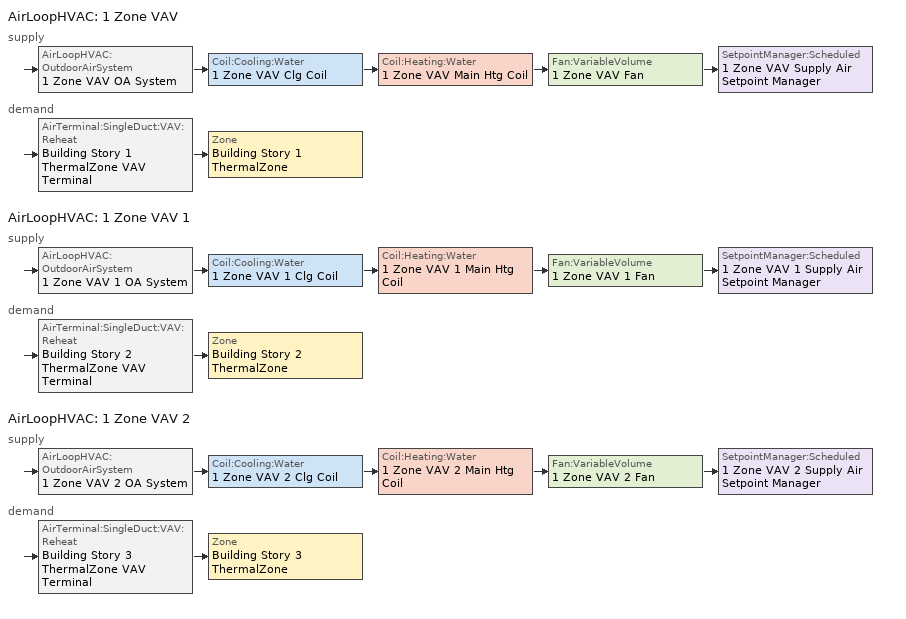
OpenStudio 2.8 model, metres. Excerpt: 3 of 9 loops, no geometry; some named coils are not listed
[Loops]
AirLoopHVAC '1 Zone VAV'
 supply: AirLoopHVAC:OutdoorAirSystem '1 Zone VAV OA System' > Coil:Cooling:Water '1 Zone VAV Clg Coil' > Coil:Heating:Water '1 Zone VAV Main Htg Coil' > Fan:VariableVolume '1 Zone VAV Fan' > SetpointManager:Scheduled '1 Zone VAV Supply Air Setpoint Manager'
 demand: AirTerminal:SingleDuct:VAV:Reheat 'Building Story 1 ThermalZone VAV Terminal' > Zone 'Building Story 1 ThermalZone'
AirLoopHVAC '1 Zone VAV 1'
 supply: AirLoopHVAC:OutdoorAirSystem '1 Zone VAV 1 OA System' > Coil:Cooling:Water '1 Zone VAV 1 Clg Coil' > Coil:Heating:Water '1 Zone VAV 1 Main Htg Coil' > Fan:VariableVolume '1 Zone VAV 1 Fan' > SetpointManager:Scheduled '1 Zone VAV 1 Supply Air Setpoint Manager'
 demand: AirTerminal:SingleDuct:VAV:Reheat 'Building Story 2 ThermalZone VAV Terminal' > Zone 'Building Story 2 ThermalZone'
AirLoopHVAC '1 Zone VAV 2'
 supply: AirLoopHVAC:OutdoorAirSystem '1 Zone VAV 2 OA System' > Coil:Cooling:Water '1 Zone VAV 2 Clg Coil' > Coil:Heating:Water '1 Zone VAV 2 Main Htg Coil' > Fan:VariableVolume '1 Zone VAV 2 Fan' > SetpointManager:Scheduled '1 Zone VAV 2 Supply Air Setpoint Manager'
 demand: AirTerminal:SingleDuct:VAV:Reheat 'Building Story 3 ThermalZone VAV Terminal' > Zone 'Building Story 3 ThermalZone'
[SetpointManager:Scheduled] Control Variable=Temperature
Name | Schedule | Setpoint Node or NodeList
1 Zone VAV Supply Air Setpoint Manager | Supply Air Temp - 55.0F | 1 Zone VAV Supply Outlet Node
1 Zone VAV 1 Supply Air Setpoint Manager | Supply Air Temp - 55.0F 1 | 1 Zone VAV 1 Supply Outlet Node
1 Zone VAV 2 Supply Air Setpoint Manager | Supply Air Temp - 55.0F 2 | 1 Zone VAV 2 Supply Outlet Node
[Sizing:Zone] Zone Cooling Design Supply Air Temperature Input Method=SupplyAirTemperature; Zone Cooling Design Supply Air Temperature {C}=12.7778; Zone Cooling Design Supply Air Temperature Difference {deltaC}=11.11; Zone Heating Design Supply Air Temperature Input Method=SupplyAirTemperature; Zone Heating Design Supply Air Temperature {C}=40; Zone Heating Design Supply Air Temperature Difference {deltaC}=11.11; Zone Cooling Design Supply Air Humidity Ratio {kg-H2O/kg-air}=0.0085; Zone Heating Design Supply Air Humidity Ratio {kg-H2O/kg-air}=0.008; Cooling Design Air Flow Method=DesignDayWithLimit; Heating Design Air Flow Method=DesignDay; Account for Dedicated Outdoor Air System=No; Dedicated Outdoor Air System Control Strategy=NeutralSupplyAir; Dedicated Outdoor Air Low Setpoint Temperature for Design {C}=autosize; Dedicated Outdoor Air High Setpoint Temperature for Design {C}=autosize
Building Story 1 ThermalZone; Building Story 2 ThermalZone; Building Story 3 ThermalZone
[Zone equipment]
Building Story 1 ThermalZone: Building Story 1 ThermalZone VAV Terminal
Building Story 2 ThermalZone: Building Story 2 ThermalZone VAV Terminal
Building Story 3 ThermalZone: Building Story 3 ThermalZone VAV Terminal
[AirLoopHVAC] Design Supply Air Flow Rate {m3/s}=AutoSize
Name | Availability Schedule
1 Zone VAV | 1 Zone VAV Occ Sch
1 Zone VAV 1 | 1 Zone VAV 1 Occ Sch
1 Zone VAV 2 | 1 Zone VAV 2 Occ Sch
[Sizing:System] Type of Load to Size On=Sensible; Design Outdoor Air Flow Rate {m3/s}=Autosize; Central Heating Maximum System Air Flow Ratio=0.3; Preheat Design Temperature {C}=7.22222; Preheat Design Humidity Ratio {kg-H2O/kg-Air}=0.008; Precool Design Temperature {C}=12.7778; Precool Design Humidity Ratio {kg-H2O/kg-Air}=0.008; Central Cooling Design Supply Air Temperature {C}=12.7778; Central Heating Design Supply Air Temperature {C}=12.7778; Sizing Option=Coincident; 100% Outdoor Air in Cooling=No; 100% Outdoor Air in Heating=No; Central Cooling Design Supply Air Humidity Ratio {kg-H2O/kg-Air}=0.0085; Central Heating Design Supply Air Humidity Ratio {kg-H2O/kg-Air}=0.008; Cooling Design Air Flow Method=DesignDay; Cooling Design Air Flow Rate {m3/s}=0; Heating Design Air Flow Method=DesignDay; Heating Design Air Flow Rate {m3/s}=0; System Outdoor Air Method=ZoneSum; Zone Maximum Outdoor Air Fraction=1; Cooling Supply Air Flow Rate Per Floor Area {m3/s-m2}=0.00996765; Cooling Fraction of Autosized Cooling Supply Air Flow Rate=1; Cooling Supply Air Flow Rate Per Unit Cooling Capacity {m3/s-W}=3.94755e-05; Heating Supply Air Flow Rate Per Floor Area {m3/s-m2}=0.00996765; Heating Fraction of Autosized Heating Supply Air Flow Rate=1; Heating Fraction of Autosized Cooling Supply Air Flow Rate=1; Heating Supply Air Flow Rate Per Unit Heating Capacity {m3/s-W}=3.15882e-05; Cooling Design Capacity Method=CoolingDesignCapacity; Cooling Design Capacity {W}=autosize; Cooling Design Capacity Per Floor Area {W/m2}=234.7; Fraction of Autosized Cooling Design Capacity=1; Heating Design Capacity Method=HeatingDesignCapacity; Heating Design Capacity {W}=autosize; Heating Design Capacity Per Floor Area {W/m2}=157; Fraction of Autosized Heating Design Capacity=1; Central Cooling Capacity Control Method=OnOff
1 Zone VAV; 1 Zone VAV 1; 1 Zone VAV 2
[Fan:VariableVolume] Availability Schedule=Always On Discrete; Pressure Rise {Pa}=1389.92; Maximum Flow Rate {m3/s}=Autosize; Fan Power Minimum Flow Rate Input Method=Fraction; Fan Power Minimum Flow Fraction=0.1; Fan Power Minimum Air Flow Rate {m3/s}=0; Motor In Airstream Fraction=1; Fan Power Coefficient 1=0.027828; Fan Power Coefficient 2=0.026583; Fan Power Coefficient 3=-0.087069; Fan Power Coefficient 4=1.03092; Fan Power Coefficient 5=0
Name | Fan Total Efficiency | Motor Efficiency
1 Zone VAV Fan | 0.6201 | 0.954
1 Zone VAV 1 Fan; 1 Zone VAV 2 Fan | 0.6253 | 0.962
[Controller:OutdoorAir] Minimum Outdoor Air Flow Rate {m3/s}=autosize; Maximum Outdoor Air Flow Rate {m3/s}=Autosize; Economizer Control Type=NoEconomizer; Economizer Control Action Type=ModulateFlow; Economizer Maximum Limit Dry-Bulb Temperature {C}=28; Economizer Maximum Limit Enthalpy {J/kg}=64000; Lockout Type=NoLockout; Minimum Limit Type=FixedMinimum; High Humidity Control=No; Heat Recovery Bypass Control Type=BypassWhenWithinEconomizerLimits
Name | Minimum Outdoor Air Schedule | Controller Mechanical Ventilation
1 Zone VAV OA Controller | 1 Zone VAV Occ Sch | 1 Zone VAV Vent Controller
1 Zone VAV 1 OA Controller | 1 Zone VAV 1 Occ Sch | 1 Zone VAV 1 Vent Controller
1 Zone VAV 2 OA Controller | 1 Zone VAV 2 Occ Sch | 1 Zone VAV 2 Vent Controller
[Controller:MechanicalVentilation] Availability Schedule=Always On Discrete; System Outdoor Air Method=VentilationRateProcedure
1 Zone VAV Vent Controller; 1 Zone VAV 1 Vent Controller; 1 Zone VAV 2 Vent Controller
[AirLoopHVAC:OutdoorAirSystem]
Name | Controller
1 Zone VAV OA System | 1 Zone VAV OA Controller
1 Zone VAV 1 OA System | 1 Zone VAV 1 OA Controller
1 Zone VAV 2 OA System | 1 Zone VAV 2 OA Controller
[AvailabilityManager:NightCycle] Control Type=CycleOnAny; Thermostat Tolerance {deltaC}=1; Cycling Run Time {s}=1800
Availability Manager Night Cycle 1; Availability Manager Night Cycle 2; Availability Manager Night Cycle 3
[AirTerminal:SingleDuct:VAV:Reheat] Availability Schedule=Always On Discrete; Maximum Air Flow Rate {m3/s}=AutoSize; Zone Minimum Air Flow Input Method=Constant; Constant Minimum Air Flow Fraction=0.7; Fixed Minimum Air Flow Rate {m3/s}=0; Maximum Hot Water or Steam Flow Rate {m3/s}=AutoSize; Minimum Hot Water or Steam Flow Rate {m3/s}=0; Convergence Tolerance=0.001; Damper Heating Action=ReverseWithLimits; Maximum Flow per Zone Floor Area During Reheat {m3/s-m2}=AutoSize; Maximum Flow Fraction During Reheat=0.5; Maximum Reheat Air Temperature {C}=40; Control For Outdoor Air=No
Name | Reheat Coil
Building Story 1 ThermalZone VAV Terminal | Building Story 1 ThermalZone Reheat Coil
Building Story 2 ThermalZone VAV Terminal | Building Story 2 ThermalZone Reheat Coil
Building Story 3 ThermalZone VAV Terminal | Building Story 3 ThermalZone Reheat Coil
[EnergyManagementSystem:Sensor] Output Variable or Output Meter Index Key=Environment; Output Variable or Output Meter=Site Outdoor Air Drybulb Temperature
OAT; OAT_1; OAT_2
[EnergyManagementSystem:Actuator] Actuated Component Type=Schedule:Year; Actuated Component Control Type=Schedule Value
Name | Actuated Component
SYS1ZoneVAVHtgSch0; SYS1ZoneVAV2HtgSch0 | RetailStripmall Type3_HTGSETP_SCH_NO_OPTIMUM
SYS1ZoneVAVClgSch0; SYS1ZoneVAV2ClgSch0 | RetailStripmall Type3_CLGSETP_SCH_NO_OPTIMUM
SYS1ZoneVAV1HtgSch0 | RetailStripmall Type1_HTGSETP_SCH_NO_OPTIMUM
SYS1ZoneVAV1ClgSch0 | RetailStripmall Type1_CLGSETP_SCH_NO_OPTIMUM
[EnergyManagementSystem:Program]
SYS1ZoneVAVOptimumStartProg0: IF DaylightSavings==0 && DayOfWeek>1 && Hour==5 && OAT<23.9 && OAT>1.7; SET SYS1ZoneVAVClgSch0 = 29.4; SET SYS1ZoneVAVHtgSch0 = 15.6; ELSEIF DaylightSavings==0 && DayOfWeek==1 && Hour==7 && OAT<23.9 && OAT>1.7; SET SYS1ZoneVAVClgSch0 = 29.4; SET SYS1ZoneVAVHtgSch0 = 15.6; ELSEIF DaylightSavings==1 && DayOfWeek>1 && Hour==4 && OAT<23.9 && OAT>1.7; SET SYS1ZoneVAVClgSch0 = 29.4; SET SYS1ZoneVAVHtgSch0 = 15.6; ELSEIF DaylightSavings==1 && DayOfWeek==1 && Hour==6 && OAT<23.9 && OAT>1.7; SET SYS1ZoneVAVClgSch0 = 29.4; SET SYS1ZoneVAVHtgSch0 = 15.6; ELSE; SET SYS1ZoneVAVClgSch0 = NULL; SET SYS1ZoneVAVHtgSch0 = NULL; ENDIF
SYS1ZoneVAV1OptimumStartProg0: IF DaylightSavings==0 && DayOfWeek>1 && Hour==5 && OAT_1<23.9 && OAT_1>1.7; SET SYS1ZoneVAV1ClgSch0 = 29.4; SET SYS1ZoneVAV1HtgSch0 = 15.6; ELSEIF DaylightSavings==0 && DayOfWeek==1 && Hour==7 && OAT_1<23.9 && OAT_1>1.7; SET SYS1ZoneVAV1ClgSch0 = 29.4; SET SYS1ZoneVAV1HtgSch0 = 15.6; ELSEIF DaylightSavings==1 && DayOfWeek>1 && Hour==4 && OAT_1<23.9 && OAT_1>1.7; SET SYS1ZoneVAV1ClgSch0 = 29.4; SET SYS1ZoneVAV1HtgSch0 = 15.6; ELSEIF DaylightSavings==1 && DayOfWeek==1 && Hour==6 && OAT_1<23.9 && OAT_1>1.7; SET SYS1ZoneVAV1ClgSch0 = 29.4; SET SYS1ZoneVAV1HtgSch0 = 15.6; ELSE; SET SYS1ZoneVAV1ClgSch0 = NULL; SET SYS1ZoneVAV1HtgSch0 = NULL; ENDIF
SYS1ZoneVAV2OptimumStartProg0: IF DaylightSavings==0 && DayOfWeek>1 && Hour==5 && OAT_2<23.9 && OAT_2>1.7; SET SYS1ZoneVAV2ClgSch0 = 29.4; SET SYS1ZoneVAV2HtgSch0 = 15.6; ELSEIF DaylightSavings==0 && DayOfWeek==1 && Hour==7 && OAT_2<23.9 && OAT_2>1.7; SET SYS1ZoneVAV2ClgSch0 = 29.4; SET SYS1ZoneVAV2HtgSch0 = 15.6; ELSEIF DaylightSavings==1 && DayOfWeek>1 && Hour==4 && OAT_2<23.9 && OAT_2>1.7; SET SYS1ZoneVAV2ClgSch0 = 29.4; SET SYS1ZoneVAV2HtgSch0 = 15.6; ELSEIF DaylightSavings==1 && DayOfWeek==1 && Hour==6 && OAT_2<23.9 && OAT_2>1.7; SET SYS1ZoneVAV2ClgSch0 = 29.4; SET SYS1ZoneVAV2HtgSch0 = 15.6; ELSE; SET SYS1ZoneVAV2ClgSch0 = NULL; SET SYS1ZoneVAV2HtgSch0 = NULL; ENDIF
[EnergyManagementSystem:ProgramCallingManager]
SYS1ZoneVAVOptimumStartCallingManager0: BeginTimestepBeforePredictor; SYS1ZoneVAVOptimumStartProg0
SYS1ZoneVAV1OptimumStartCallingManager0: BeginTimestepBeforePredictor; SYS1ZoneVAV1OptimumStartProg0
SYS1ZoneVAV2OptimumStartCallingManager0: BeginTimestepBeforePredictor; SYS1ZoneVAV2OptimumStartProg0
[Schedule:Ruleset]
Name | Default Day Schedule | Summer Design Day Schedule | Winter Design Day Schedule
RetailStripmall Type3_HTGSETP_SCH_NO_OPTIMUM | RetailStripmall Type3_HTGSETP_SCH_NO_OPTIMUM Default | RetailStripmall Type3_HTGSETP_SCH_NO_OPTIMUM Summer Design Day | RetailStripmall Type3_HTGSETP_SCH_NO_OPTIMUM Winter Design Day
RetailStripmall Type3_CLGSETP_SCH_NO_OPTIMUM | RetailStripmall Type3_CLGSETP_SCH_NO_OPTIMUM Default | RetailStripmall Type3_CLGSETP_SCH_NO_OPTIMUM Summer Design Day | RetailStripmall Type3_CLGSETP_SCH_NO_OPTIMUM Winter Design Day
RetailStripmall Type1_HTGSETP_SCH_NO_OPTIMUM | RetailStripmall Type1_HTGSETP_SCH_NO_OPTIMUM Default | RetailStripmall Type1_HTGSETP_SCH_NO_OPTIMUM Summer Design Day | RetailStripmall Type1_HTGSETP_SCH_NO_OPTIMUM Winter Design Day
RetailStripmall Type1_CLGSETP_SCH_NO_OPTIMUM | RetailStripmall Type1_CLGSETP_SCH_NO_OPTIMUM Default | RetailStripmall Type1_CLGSETP_SCH_NO_OPTIMUM Summer Design Day | RetailStripmall Type1_CLGSETP_SCH_NO_OPTIMUM Winter Design Day
Supply Air Temp - 55.0F | Supply Air Temp - 55.0F Default
Supply Air Temp - 55.0F 1 | Supply Air Temp - 55.0F Default 1
Supply Air Temp - 55.0F 2 | Supply Air Temp - 55.0F Default 2
1 Zone VAV Occ Sch | 1 Zone VAV Occ Sch Default | 1 Zone VAV Occ Sch Summer Design Day | 1 Zone VAV Occ Sch Winter Design Day
1 Zone VAV 1 Occ Sch | 1 Zone VAV 1 Occ Sch Default | 1 Zone VAV 1 Occ Sch Summer Design Day | 1 Zone VAV 1 Occ Sch Winter Design Day
1 Zone VAV 2 Occ Sch | 1 Zone VAV 2 Occ Sch Default | 1 Zone VAV 2 Occ Sch Summer Design Day | 1 Zone VAV 2 Occ Sch Winter Design Day
[Schedule:Day]
RetailStripmall Type3_HTGSETP_SCH_NO_OPTIMUM Default: 9, 0, 15.56, 18, 0, 21.11, 24, 0, 15.56
RetailStripmall Type3_HTGSETP_SCH_NO_OPTIMUM Sat Day: 8, 0, 15.56, 19, 0, 21.11, 24, 0, 15.56
RetailStripmall Type3_HTGSETP_SCH_NO_OPTIMUM Summer Design Day; RetailStripmall Type1_HTGSETP_SCH_NO_OPTIMUM Summer Design Day: 24, 0, 15.56
RetailStripmall Type3_HTGSETP_SCH_NO_OPTIMUM Wkdy Day: 8, 0, 15.56, 21, 0, 21.11, 24, 0, 15.56
RetailStripmall Type3_HTGSETP_SCH_NO_OPTIMUM Winter Design Day: 8, 0, 15.56, 9, 0, 18.33, 21, 0, 21.11, 24, 0, 15.56
RetailStripmall Type3_CLGSETP_SCH_NO_OPTIMUM Default: 9, 0, 29.44, 17, 0, 23.89, 24, 0, 29.44
RetailStripmall Type3_CLGSETP_SCH_NO_OPTIMUM Sat Day: 8, 0, 29.44, 18, 0, 23.89, 24, 0, 29.44
RetailStripmall Type3_CLGSETP_SCH_NO_OPTIMUM Summer Design Day: 8, 0, 29.44, 9, 0, 26.67, 21, 0, 23.89, 24, 0, 29.44
RetailStripmall Type3_CLGSETP_SCH_NO_OPTIMUM Wkdy Day: 8, 0, 29.44, 21, 0, 23.89, 24, 0, 29.44
RetailStripmall Type3_CLGSETP_SCH_NO_OPTIMUM Winter Design Day; RetailStripmall Type1_CLGSETP_SCH_NO_OPTIMUM Winter Design Day: 24, 0, 29.44
RetailStripmall Type1_HTGSETP_SCH_NO_OPTIMUM Default; RetailStripmall Type1_HTGSETP_SCH_NO_OPTIMUM Default|Sat|Fri Day: 8, 0, 15.56, 24, 0, 21.11
RetailStripmall Type1_HTGSETP_SCH_NO_OPTIMUM Mon|Tue|Wed|Thu Day: 1, 0, 21.11, 8, 0, 15.56, 24, 0, 21.11
RetailStripmall Type1_HTGSETP_SCH_NO_OPTIMUM Winter Design Day: 1, 0, 21.11, 8, 0, 15.56, 9, 0, 18.33, 24, 0, 21.11
RetailStripmall Type1_CLGSETP_SCH_NO_OPTIMUM Default: 8, 0, 26.67, 24, 0, 23.89
RetailStripmall Type1_CLGSETP_SCH_NO_OPTIMUM Mon|Tue|Wed|Thu Day: 8, 0, 29.44, 24, 0, 23.89
RetailStripmall Type1_CLGSETP_SCH_NO_OPTIMUM Sat|Fri Day: 1, 0, 23.89, 8, 0, 29.44, 24, 0, 23.89
RetailStripmall Type1_CLGSETP_SCH_NO_OPTIMUM Summer Design Day: 8, 0, 29.44, 9, 0, 26.67, 24, 0, 23.89
Supply Air Temp - 55.0F Default; Supply Air Temp - 55.0F Default 1; Supply Air Temp - 55.0F Default 2: 24, 0, 12.7778
1 Zone VAV Occ Sch Default; 1 Zone VAV 2 Occ Sch Default: 11, 0, 0, 20, 0, 1, 24, 0, 0
1 Zone VAV Occ Sch Winter Design Day; 1 Zone VAV Occ Sch Summer Design Day; 1 Zone VAV 1 Occ Sch Winter Design Day; 1 Zone VAV 1 Occ Sch Summer Design Day; 1 Zone VAV 2 Occ Sch Winter Design Day; 1 Zone VAV 2 Occ Sch Summer Design Day: 24, 0, 1
1 Zone VAV Occ Sch Saturday; 1 Zone VAV 2 Occ Sch Saturday: 11, 0, 0, 18, 0, 1, 24, 0, 0
1 Zone VAV Occ Sch Sunday: 11, 0, 0, 17, 0, 1, 24, 0, 0
1 Zone VAV 1 Occ Sch Default: 12, 0, 0, 23, 0, 1, 24, 0, 0
1 Zone VAV 1 Occ Sch Sunday: 11, 0, 0, 22, 0, 1, 24, 0, 0
1 Zone VAV 2 Occ Sch Sunday: 12, 0, 0, 17, 0, 1, 24, 0, 0
[Schedule:Rule] Date Specification Type=DateRange; Start Month=1; Start Day=1; End Month=12; End Day=31
Name | Schedule Ruleset | Rule Order | Day Schedule | Apply Saturday | Apply Monday | Apply Tuesday | Apply Wednesday | Apply Thursday | Apply Friday | Apply Sunday
Schedule Rule 32 | RetailStripmall Type3_HTGSETP_SCH_NO_OPTIMUM | 1 | RetailStripmall Type3_HTGSETP_SCH_NO_OPTIMUM Sat Day | Yes
Schedule Rule 33 | RetailStripmall Type3_HTGSETP_SCH_NO_OPTIMUM | 0 | RetailStripmall Type3_HTGSETP_SCH_NO_OPTIMUM Wkdy Day |  | Yes | Yes | Yes | Yes | Yes
Schedule Rule 34 | RetailStripmall Type3_CLGSETP_SCH_NO_OPTIMUM | 1 | RetailStripmall Type3_CLGSETP_SCH_NO_OPTIMUM Sat Day | Yes
Schedule Rule 35 | RetailStripmall Type3_CLGSETP_SCH_NO_OPTIMUM | 0 | RetailStripmall Type3_CLGSETP_SCH_NO_OPTIMUM Wkdy Day |  | Yes | Yes | Yes | Yes | Yes
Schedule Rule 36 | RetailStripmall Type1_HTGSETP_SCH_NO_OPTIMUM | 1 | RetailStripmall Type1_HTGSETP_SCH_NO_OPTIMUM Default|Sat|Fri Day | Yes |  |  |  |  | Yes
Schedule Rule 37 | RetailStripmall Type1_HTGSETP_SCH_NO_OPTIMUM | 0 | RetailStripmall Type1_HTGSETP_SCH_NO_OPTIMUM Mon|Tue|Wed|Thu Day |  | Yes | Yes | Yes | Yes
Schedule Rule 38 | RetailStripmall Type1_CLGSETP_SCH_NO_OPTIMUM | 1 | RetailStripmall Type1_CLGSETP_SCH_NO_OPTIMUM Mon|Tue|Wed|Thu Day |  | Yes | Yes | Yes | Yes
Schedule Rule 39 | RetailStripmall Type1_CLGSETP_SCH_NO_OPTIMUM | 0 | RetailStripmall Type1_CLGSETP_SCH_NO_OPTIMUM Sat|Fri Day | Yes |  |  |  |  | Yes
1 Zone VAV Occ Sch Saturday Rule | 1 Zone VAV Occ Sch | 1 | 1 Zone VAV Occ Sch Saturday | Yes
1 Zone VAV Occ Sch Sunday Rule | 1 Zone VAV Occ Sch | 0 | 1 Zone VAV Occ Sch Sunday |  |  |  |  |  |  | Yes
1 Zone VAV 1 Occ Sch Sunday Rule | 1 Zone VAV 1 Occ Sch | 0 | 1 Zone VAV 1 Occ Sch Sunday |  |  |  |  |  |  | Yes
1 Zone VAV 2 Occ Sch Saturday Rule | 1 Zone VAV 2 Occ Sch | 1 | 1 Zone VAV 2 Occ Sch Saturday | Yes
1 Zone VAV 2 Occ Sch Sunday Rule | 1 Zone VAV 2 Occ Sch | 0 | 1 Zone VAV 2 Occ Sch Sunday |  |  |  |  |  |  | Yes
[Schedule:Constant]
Always On Discrete: Value=1
